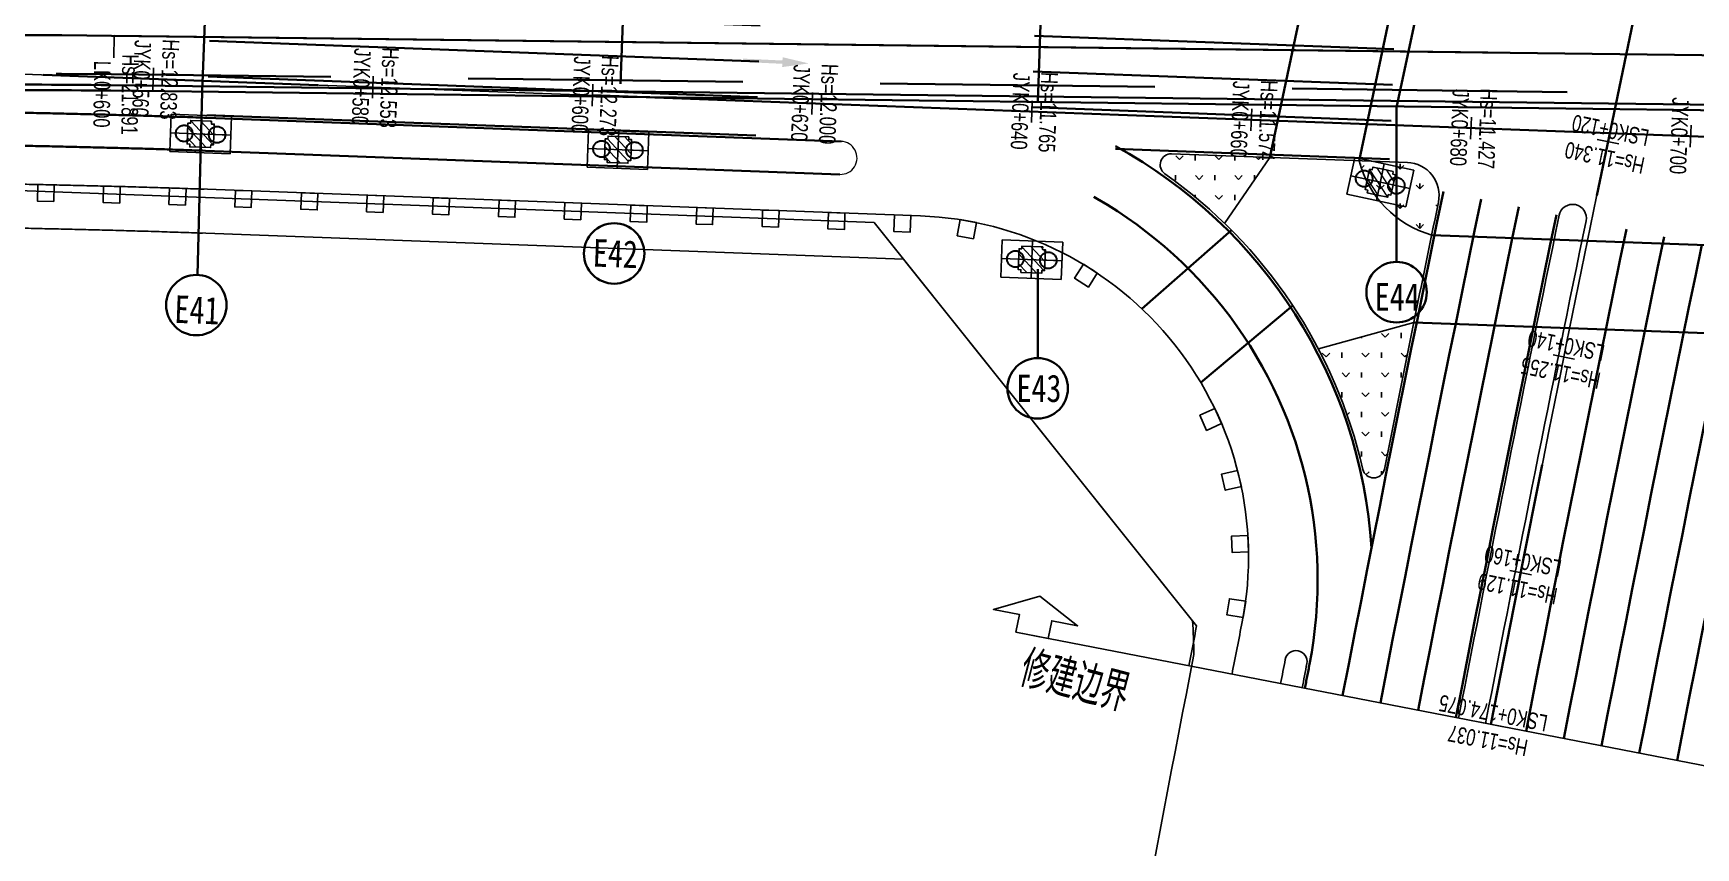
# Model space of a CAD drawing. Extents: x 0 to 558779, y 0 to 2762081.
# Drawn here: x 520459.3 to 520610.6, y 2757525.3 to 2757599.4 of the extents above; entities that cross this region are included whole.
import ezdxf
from ezdxf.enums import TextEntityAlignment as Align

# ---------------------------------------------------------------- set-up
doc = ezdxf.new("R2010")
doc.units = 0
doc.header["$LTSCALE"] = 20
for name, pattern in [('ACAD_ISO03W100', [30, 12, -18]), ('CENTER', [2, 1.25, -0.25, 0.25, -0.25]), ('DASHED', [19.05, 12.7, -6.35]), ('HIDDEN', [0.375, 0.25, -0.125])]:
    doc.linetypes.add(name, pattern=pattern)
for name, color, linetype in [('0JT-地面箭头', 255, 'Continuous'), ('B-标线', 8, 'Continuous'), ('B-标线 地面', 46, 'Continuous'), ('DL-中心线', 10, 'Continuous'), ('DL-人行道边线', 1, 'Continuous'), ('DL-树池', 110, 'Continuous'), ('DL-非机动车道边线', 6, 'Continuous'), ('FD-斑马线', 243, 'Continuous'), ('L-主桥边线', 240, 'Continuous'), ('L-脊线', 222, 'Continuous'), ('L-辅路绿化带', 3, 'Continuous'), ('QL-主线桥墩', 191, 'Continuous'), ('RD-红线', 230, 'Continuous'), ('XW_JY-江城大道右辅路', 7, 'Continuous'), ('XW_L', 7, 'Continuous'), ('XW_洛沙大道', 7, 'Continuous'), ('主线墩中心线', 6, 'Continuous'), ('主线墩号', 1, 'Continuous'), ('分界线', 11, 'Continuous'), ('桩号-JY-江城大道右辅路', 7, 'Continuous'), ('桩号-L', 7, 'Continuous'), ('桩号-洛沙大道', 7, 'Continuous'), ('点划线', 6, 'CENTER'), ('粗实线', 1, 'Continuous'), ('设计高-JY-江城大道右辅路', 7, 'Continuous'), ('设计高-L', 7, 'Continuous'), ('设计高-地面高-JY-江城大道右辅路', 7, 'Continuous'), ('设计高-地面高-L', 7, 'Continuous'), ('设计高-地面高-洛沙大道', 7, 'Continuous'), ('设计高-洛沙大道', 7, 'Continuous')]:
    doc.layers.add(name, color=color, linetype=linetype)
for name, color, linetype, lineweight in [('构造粗虚', 2, 'DASHED', 30), ('构造细实', 5, 'Continuous', 15), ('细线', 3, 'Continuous', 18)]:
    doc.layers.add(name, color=color, linetype=linetype, lineweight=lineweight)
doc.styles.get("Standard").update_dxf_attribs({"font": 'fsdb_e.shx', "width": 0.7, "bigfont": 'hzdx.shx'})
doc.styles.add('仿宋', font='simfang_0.ttf', dxfattribs={"width": 0.8})
doc.styles.add('金屿投标', font='fsdb_e.shx', dxfattribs={"width": 0.5, "bigfont": 'hzdx.shx'})

# ---------------------------------------------------------------- blocks, each defined once
blk = doc.blocks.new('shuchi02')
at = {"layer": 'DL-树池', "color": 3}
blk.add_lwpolyline([(-0.75, 0), (0.75, 0), (0.75, -1.5), (-0.75, -1.5)], close=True, dxfattribs=at)
blk = doc.blocks.new('标注墩')
at = {"layer": '主线墩号', "lineweight": 35}
blk.add_circle((0, -28.5), 5.5, dxfattribs=at)
blk = doc.blocks.new('独柱墩20220927')
at = {"layer": '构造细实'}
h = blk.add_hatch(dxfattribs=at)
h.set_pattern_fill('ANSI31', color=4, scale=0.2, style=0)
h.paths.add_polyline_path([(0, 1.2), (-0.95, 1.2), (-0.95, 0.95), (-1.2, 0.95), (-1.2, 0), (0, 0)])
h.paths.add_polyline_path([(0, 0), (1.2, 0), (1.2, 0.95), (0.95, 0.95), (0.95, 1.2), (0, 1.2)])
h.paths.add_polyline_path([(-1.2, 0), (-1.2, -0.95), (-0.95, -0.95), (-0.95, -1.2), (0, -1.2), (0, 0)])
h.paths.add_polyline_path([(0, -1.2), (0.95, -1.2), (0.95, -0.95), (1.2, -0.95), (1.2, 0), (0, 0)])
at = {"layer": '构造粗虚', "ltscale": 5}
for centre in [(0, 1.5), (0, -1.5)]:
    blk.add_circle(centre, 0.75, dxfattribs=at)
at = {"layer": '点划线', "ltscale": 29.527559}
for p, q in [((0, 2.75), (0, -2.75)), ((-1.7, 0), (1.7, 0)), ((0, -0.58), (0, -2.17))]:
    blk.add_line(p, q, dxfattribs=at)
at = {"layer": '粗实线'}
for p, q in [((-1.7, 2.75), (-1.7, -2.75)), ((1.7, 2.75), (-1.7, 2.75)), ((1.7, 2.75), (1.7, -2.75)), ((-1.7, -2.75), (1.7, -2.75))]:
    blk.add_line(p, q, dxfattribs=at)
blk.add_lwpolyline([(1.2, -0.95), (1.2, 0), (1.2, 0.95), (0.95, 0.95), (0.95, 1.2), (-0.95, 1.2), (-0.95, 0.95), (-1.2, 0.95), (-1.2, 0), (-1.2, -0.95), (-0.95, -0.95), (-0.95, -1.2), (0.95, -1.2), (0.95, -0.95)], close=True, dxfattribs=at)
blk = doc.blocks.new('主线桥墩10.09')
at = {"layer": 'L-主桥边线', "lineweight": 35, "ltscale": 2, "flags": 128}
blk.add_lwpolyline([(3416.706, -405.9986, -0.01035674), (3445.4937, -405.7547), (3680.8502, -408.6362)], format="xyb", dxfattribs=at)
at = {"layer": '主线墩中心线', "linetype": 'CENTER', "lineweight": 35}
for p, q in [((3453.8029, -405.8565), (3454.8138, -378.7225)), ((3492.7875, -380.1373), (3491.8119, -406.3218)), ((3529.8209, -406.7872), (3530.7612, -381.5521)), ((3567.7448, -382.6799), (3562.4758, -407.187))]:
    blk.add_line(p, q, dxfattribs=at)
at = {"layer": '主线墩号', "lineweight": 35}
for p, q in [((3453.8029, -405.8565), (3453.3747, -422.51)), ((3562.4758, -407.187), (3562.4758, -421.3313)), ((3529.8209, -421.9999), (3529.8209, -430.0764))]:
    blk.add_line(p, q, dxfattribs=at)
for centre in [(3562.4758, -424.0813), (3453.2723, -425.2581), (3529.8209, -432.8264)]:
    blk.add_circle(centre, 2.75, dxfattribs=at)
at = {"layer": '主线墩号', "lineweight": 35, "xscale": 0.4999999999811969, "yscale": 0.4999999999811969, "zscale": 0.4999999999811969, "rotation": 357.8660175121046}
blk.add_blockref('标注墩', (3491.8119, -406.3218), dxfattribs=at)
at = {"layer": '细线'}
for p, rotation in [((3453.6596, -409.701), 87.86625114163546), ((3491.6333, -411.1158), 87.86625114163546), ((3560.9943, -414.078), 77.86625106761758), ((3529.2868, -421.1247), 87.86625114163546)]:
    blk.add_blockref('独柱墩20220927', p, dxfattribs=dict(at, rotation=rotation))
at = {"layer": '主线墩号', "lineweight": 35, "style": '仿宋', "width": 0.8}
for s, p in [('E42', (3491.4005, -420.5734)), ('E41', (3453.3327, -425.6955))]:
    blk.add_text(s, height=2.5, rotation=357.866018, dxfattribs=at).set_placement(p, align=Align.MIDDLE_CENTER)
for s, p in [('E44', (3562.5365, -424.5069)), ('E43', (3529.9404, -432.826))]:
    blk.add_text(s, height=2.5, dxfattribs=at).set_placement(p, align=Align.MIDDLE_CENTER)

msp = doc.modelspace()

# ---------------------------------------------------------------- hatches: boundary and pattern name
at = {"layer": '0JT-地面箭头', "linetype": 'ACAD_ISO03W100'}
msp.add_hatch(color=256, dxfattribs=at).paths.add_polyline_path([(520529.848, 2757596.62), (520527.472, 2757597.183), (520527.458, 2757596.884), (520523.862, 2757597.055), (520523.847, 2757596.755), (520527.443, 2757596.584), (520527.429, 2757596.284)])
at = {"layer": 'L-辅路绿化带'}
h = msp.add_hatch(dxfattribs=at)
h.set_pattern_fill('GRASS', color=256, scale=0.1, style=0)
h.set_pattern_definition([(90, (121.8108, 2.6609), (-1.79605, 1.79605), [0.47625, -3.11585]), (45, (121.8108, 2.661), (-1.7960512242, 1.7960512242), [0.47625, -2.06375]), (135, (121.8108, 2.661), (-1.7960512242, -1.7960512242), [0.47625, -2.06375])])
edge = h.paths.add_edge_path()
edge.add_arc((520562.828, 2757587.404), 1, 87.86625, 234.77875, ccw=False)
edge.add_line((520562.865, 2757588.404), (520571.81, 2757588.07))
edge.add_line((520571.81, 2757588.07), (520567.636, 2757582.125))
edge.add_arc((520536.154, 2757549.621), 45.25, 45.91533, 54.77875)
h = msp.add_hatch(dxfattribs=at)
h.set_pattern_fill('GRASS', color=256, scale=0.1, style=0)
edge = h.paths.add_edge_path()
edge.add_arc((520589.13, 2757590.157), 9.51, 194.55021, 254.13122)
edge.add_line((520586.529, 2757581.009), (520587.144, 2757584.002))
edge.add_arc((520584.205, 2757584.607), 3, 348.36993, 447.86625)
edge.add_line((520584.317, 2757587.604), (520579.924, 2757587.768))
h = msp.add_hatch(dxfattribs=at)
h.set_pattern_fill('GRASS', color=256, scale=0.1, style=0)
h.set_pattern_definition([(90, (74.0868, -58.3936), (-1.79605, 1.79605), [0.47625, -3.11585]), (45, (74.0868, -58.3936), (-1.7960512242, 1.7960512242), [0.47625, -2.06375]), (135, (74.0868, -58.3936), (-1.7960512242, -1.7960512242), [0.47625, -2.06375])])
edge = h.paths.add_edge_path()
edge.add_arc((520581.238, 2757559.92), 1.006, 184.67067, 348.59711)
edge.add_arc((529049.753, 2755863.371), 8635.776, 168.5812661, 168.6715637, ccw=False)
edge.add_line((520584.908, 2757573.064), (520576.221, 2757570.649))
edge.add_arc((520536.155, 2757549.621), 45.249, 13.04899, 27.69155, ccw=False)

# ---------------------------------------------------------------- linework, layer by layer
at = {"layer": 'B-标线', "lineweight": 35, "ltscale": 5, "flags": 128}
msp.add_lwpolyline([(519867.718, 2757617.806, -0.0225048), (519961.871, 2757610.045, 0.0225048), (520056.023, 2757602.285), (520291.443, 2757593.513, 0.0321223), (520394.091, 2757596.283, -0.0258674), (520466.415, 2757599.14), (520710.921, 2757596.147)], format="xyb", dxfattribs=at)
at = {"layer": 'B-标线', "linetype": 'HIDDEN', "lineweight": 35, "ltscale": 5, "flags": 128}
msp.add_lwpolyline([(520086.697, 2757597.639), (520291.313, 2757590.016, 0.0321223), (520394.41, 2757592.798, -0.0258674), (520466.372, 2757595.641), (520710.878, 2757592.647)], format="xyb", dxfattribs=at)
at = {"layer": 'B-标线 地面', "linetype": 'HIDDEN', "lineweight": 35, "ltscale": 10}
for p, q in [((520475.45, 2757601.918), (520583.074, 2757597.908)), ((520475.329, 2757598.67), (520582.953, 2757594.66)), ((520475.208, 2757595.422), (520582.832, 2757591.412)), ((520475.078, 2757591.925), (520537.644, 2757589.594)), ((520557.753, 2757588.844), (520582.702, 2757587.915))]:
    msp.add_line(p, q, dxfattribs=at)
for centre, radius, start, end in [((520536.154, 2757549.621), 40, 348.99062, 87.86625), ((520536.154, 2757549.621), 45, 3.74417, 61.30341), ((524519.027, 2756774.753), 4014.048, 168.355052, 169.022627), ((524519.027, 2756774.753), 4010.548, 168.355052, 169.022627), ((524519.027, 2756774.753), 4007.048, 168.355052, 169.022627), ((524519.027, 2756774.753), 4003.548, 168.355052, 169.022627), ((524518.782, 2756774.802), 3996.798, 168.355052, 169.022627), ((524518.782, 2756774.802), 3993.298, 168.355052, 169.022627), ((524518.782, 2756774.802), 3989.798, 168.355052, 169.022627), ((524518.782, 2756774.802), 3986.298, 168.355052, 169.022627), ((524518.782, 2756774.802), 3982.798, 168.355052, 169.022627), ((524519.027, 2756774.753), 4017.548, 168.990624, 169.022627)]:
    msp.add_arc(centre, radius, start, end, dxfattribs=at)
at = {"layer": 'DL-中心线', "linetype": 'CENTER', "lineweight": 35, "ltscale": 5, "flags": 128}
for points in [[(520628.78, 2757706.611, 0.01088), (520591.925, 2757536.496)], [(519867.718, 2757617.806, -0.0225048), (519961.871, 2757610.045, 0.0225048), (520056.023, 2757602.285), (520291.443, 2757593.513, 0.0321223), (520394.091, 2757596.283, -0.0258674), (520466.415, 2757599.14), (520710.921, 2757596.147)], [(519911.253, 2757616.543), (519975.963, 2757608.381, 0.0220618), (520046.293, 2757602.647), (520289.467, 2757593.586, 0.0273256), (520365.91, 2757594.916, -0.0273256), (520442.352, 2757596.246), (520701.536, 2757586.59)]]:
    msp.add_lwpolyline(points, format="xyb", dxfattribs=at)
at = {"layer": 'DL-人行道边线', "flags": 128}
msp.add_lwpolyline([(520436.793, 2757582.175, 0.0000772), (520438.785, 2757582.116, -0.0000107), (520440.773, 2757582.057, 0.0001497), (520442.77, 2757581.998, 0.0005248), (520444.796, 2757581.942, 0.0004373), (520446.814, 2757581.89, 0.0003498), (520448.828, 2757581.841, 0.0002624), (520450.839, 2757581.794, 0.0001749), (520452.846, 2757581.75, 0.0000875), (520454.849, 2757581.707), (520456.849, 2757581.664, -0.0000875), (520458.845, 2757581.62, -0.0001749), (520460.838, 2757581.576, -0.0002624), (520462.826, 2757581.53, -0.0003498), (520464.811, 2757581.482, -0.0004373), (520466.792, 2757581.431, -0.0005248), (520468.769, 2757581.376, -0.0006123), (520470.743, 2757581.317, -0.0006998), (520472.713, 2757581.252, -0.0007873), (520474.678, 2757581.182, -0.0007873)], format="xyb", dxfattribs=at)
for points in [[(520474.184, 2757581.201), (520538.472, 2757578.806)], [(520538.472, 2757578.805), (520565.143, 2757545.458)]]:
    msp.add_lwpolyline(points, dxfattribs=at)
at = {"layer": 'DL-人行道边线'}
msp.add_arc((524518.782, 2756774.802), 4028.048, 168.970021, 169.022627, dxfattribs=at)
at = {"layer": 'DL-非机动车道边线'}
msp.add_line((520474.333, 2757585.198), (520540.02, 2757582.751), dxfattribs=at)
msp.add_lwpolyline([(520436.913, 2757586.173, 0.0000772), (520438.903, 2757586.114, -0.0000107), (520440.892, 2757586.055, 0.0001497), (520442.887, 2757585.996, 0.0005248), (520444.903, 2757585.94, 0.0004373), (520446.914, 2757585.888, 0.0003498), (520448.922, 2757585.84, 0.0002624), (520450.929, 2757585.793, 0.0001749), (520452.933, 2757585.749, 0.0000875), (520454.935, 2757585.706), (520456.935, 2757585.663, -0.0000875), (520458.932, 2757585.619, -0.0001749), (520460.928, 2757585.575, -0.0002624), (520462.92, 2757585.529, -0.0003498), (520464.911, 2757585.481, -0.0004373), (520466.899, 2757585.43, -0.0005248), (520468.885, 2757585.374, -0.0006123), (520470.868, 2757585.315, -0.0006998), (520472.849, 2757585.25, -0.0007873), (520474.827, 2757585.18, -0.0007873)], format="xyb", dxfattribs=at)
for centre, radius, start, end in [((520538.866, 2757551.772), 31, 348.95349, 87.86625), ((524518.782, 2756774.802), 4024.048, 168.953492, 169.022627)]:
    msp.add_arc(centre, radius, start, end, dxfattribs=at)
at = {"layer": 'FD-斑马线', "lineweight": 35}
for p, q in [((520586.531, 2757581.009), (520618.448, 2757579.82)), ((520584.908, 2757573.064), (520616.814, 2757571.875))]:
    msp.add_line(p, q, dxfattribs=at)
for points in [[(520571.81, 2757588.07), (520574.706, 2757601.722)], [(520579.924, 2757587.768), (520582.968, 2757602.122)], [(520560.16, 2757574.3), (520568.301, 2757581.467)], [(520565.529, 2757567.585), (520573.886, 2757574.599)]]:
    msp.add_lwpolyline(points, dxfattribs=at)
at = {"layer": 'L-主桥边线', "lineweight": 35, "ltscale": 2, "flags": 128}
for points in [[(520437.551, 2757594.397, -0.0103567), (520466.36, 2757594.641), (520701.729, 2757591.759)], [(520437.566, 2757593.897, -0.0103567), (520466.353, 2757594.141), (520701.71, 2757591.259)]]:
    msp.add_lwpolyline(points, format="xyb", dxfattribs=at)
at = {"layer": 'L-脊线'}
msp.add_arc((520457.845, 2756899.193), 700, 89.298561, 91.672067, dxfattribs=at)
at = {"layer": 'L-辅路绿化带'}
msp.add_line((520562.865, 2757588.404), (520584.317, 2757587.605), dxfattribs=at)
at = {"layer": 'L-辅路绿化带', "lineweight": 35}
for points in [[(520437.107, 2757592.67, 0.0000772), (520439.096, 2757592.611, -0.0000107), (520441.084, 2757592.553, 0.0001497), (520443.077, 2757592.494, 0.0005248), (520445.076, 2757592.438, 0.0004373), (520447.076, 2757592.386, 0.0003498), (520449.075, 2757592.338, 0.0002624), (520451.075, 2757592.292, 0.0001749), (520453.075, 2757592.247, 0.0000875), (520455.075, 2757592.204), (520457.074, 2757592.161, -0.0000875), (520459.074, 2757592.118, -0.0001749), (520461.074, 2757592.074, -0.0002624), (520463.074, 2757592.028, -0.0003498), (520465.073, 2757591.979, -0.0004373), (520467.073, 2757591.927, -0.0005248), (520469.072, 2757591.872, -0.0006123), (520471.071, 2757591.812, -0.0006998), (520473.07, 2757591.746, -0.0007873), (520475.069, 2757591.675)], [(520437.018, 2757589.672, 0.0000772), (520439.007, 2757589.613, -0.0000107), (520440.995, 2757589.554, 0.0001497), (520442.989, 2757589.495, 0.0005248), (520444.996, 2757589.439, 0.0004373), (520447.001, 2757589.387, 0.0003498), (520449.005, 2757589.339, 0.0002624), (520451.008, 2757589.293, 0.0001749), (520453.009, 2757589.248, 0.0000875), (520455.01, 2757589.205), (520457.01, 2757589.162, -0.0000875), (520459.009, 2757589.119, -0.0001749), (520461.006, 2757589.074, -0.0002624), (520463.003, 2757589.028, -0.0003498), (520464.998, 2757588.98, -0.0004373), (520466.993, 2757588.928, -0.0005248), (520468.986, 2757588.873, -0.0006123), (520470.977, 2757588.813, -0.0006998), (520472.968, 2757588.748, -0.0007873), (520474.957, 2757588.677, -0.0007873)]]:
    msp.add_lwpolyline(points, format="xyb", dxfattribs=at)
for points in [[(520475.069, 2757591.675), (520532.798, 2757589.524)], [(520474.957, 2757588.677), (520532.686, 2757586.526)]]:
    msp.add_lwpolyline(points, dxfattribs=at)
at = {"layer": 'L-辅路绿化带'}
for points in [[(520571.81, 2757588.07), (520567.692, 2757582.07)], [(520584.908, 2757573.064), (520576.221, 2757570.649)]]:
    msp.add_lwpolyline(points, dxfattribs=at)
at = {"layer": 'L-辅路绿化带', "lineweight": 0}
msp.add_arc((520532.742, 2757588.025), 1.5, 267.86625, 87.86625, dxfattribs=at)
at = {"layer": 'L-辅路绿化带'}
for centre, radius, start, end in [((520562.828, 2757587.405), 1, 87.86625, 234.77945), ((520589.13, 2757590.157), 9.51, 194.55021, 254.14563), ((520584.205, 2757584.607), 3, 348.36992, 87.86625), ((520536.154, 2757549.621), 45.25, 12.86194, 54.77945), ((524518.782, 2756774.802), 4014.048, 168.369924, 168.723548), ((524518.782, 2756774.802), 4003.048, 168.355052, 169.022627), ((520599.352, 2757582.55), 1.25, 348.35505, 168.35505), ((524518.782, 2756774.802), 4000.548, 168.355052, 169.022627), ((520581.244, 2757559.917), 1, 192.86194, 348.72355), ((524518.782, 2756774.802), 4019.548, 168.99064, 169.022627), ((520574.191, 2757542.221), 1, 348.99064, 168.99064), ((524518.782, 2756774.802), 4017.548, 168.99064, 169.022627)]:
    msp.add_arc(centre, radius, start, end, dxfattribs=at)
at = {"layer": 'RD-红线'}
msp.add_lwpolyline([(520374.356, 2757588.172), (520535.791, 2757582.158), (520564.765, 2757545.931, -0.0153061), (520564.896, 2757542.871, 0.0035931), (520554.266, 2757485.968), (520547.837, 2757433.381, -0.0117725), (520547.212, 2757429.107), (520542.265, 2757400.068), (520519.97, 2757382.68), (520519.025, 2757382.74), (520516.625, 2757382.895), (520325.995, 2757395.153), (520321.197, 2757395.461), (520308.521, 2757412.858), (520309.697, 2757417.52), (520343.242, 2757545.811, 0.0057341), (520349.136, 2757568.261)], format="xyb", close=True, dxfattribs=at)
at = {"layer": 'XW_JY-江城大道右辅路', "color": 4}
msp.add_line((520442.352, 2757596.246), (520701.536, 2757586.59), dxfattribs=at)
msp.add_line((520442.352, 2757596.246), (520701.536, 2757586.59), dxfattribs=at)
at = {"layer": 'XW_L', "color": 4}
msp.add_line((520466.415, 2757599.14), (520710.921, 2757596.147), dxfattribs=at)
msp.add_line((520466.415, 2757599.14), (520710.921, 2757596.147), dxfattribs=at)
at = {"layer": 'XW_L', "color": 2}
msp.add_arc((520457.845, 2756899.193), 700, 89.298561, 95.225607, dxfattribs=at)
msp.add_arc((520457.845, 2756899.193), 700, 89.298561, 95.225607, dxfattribs=at)
at = {"layer": 'XW_洛沙大道', "color": 2}
msp.add_arc((524518.782, 2756774.802), 4000.048, 166.529215, 169.022627, dxfattribs=at)
msp.add_arc((524518.782, 2756774.802), 4000.048, 166.529215, 169.022627, dxfattribs=at)
at = {"layer": '分界线'}
msp.add_line((520632.42, 2757528.641), (520548.703, 2757544.88), dxfattribs=at)
msp.add_lwpolyline([(520548.703, 2757544.88), (520551.648, 2757544.309), (520551.962, 2757545.925), (520554.318, 2757545.468), (520550.866, 2757548.154), (520546.66, 2757546.954), (520549.017, 2757546.497), (520548.703, 2757544.88)], dxfattribs=at)
at = {"layer": '设计高-地面高-JY-江城大道右辅路'}
for p, q in [((520470.234, 2757596.208), (520470.16, 2757594.21)), ((520490.22, 2757595.464), (520490.146, 2757593.465)), ((520510.207, 2757594.719), (520510.132, 2757592.72)), ((520530.193, 2757593.974), (520530.118, 2757591.976)), ((520550.179, 2757593.23), (520550.104, 2757591.231)), ((520570.165, 2757592.485), (520570.09, 2757590.486)), ((520590.151, 2757591.74), (520590.077, 2757589.742)), ((520610.137, 2757590.996), (520610.063, 2757588.997))]:
    msp.add_line(p, q, dxfattribs=at)
at = {"layer": '设计高-地面高-L'}
msp.add_line((520466.655, 2757599.137), (520466.631, 2757597.138), dxfattribs=at)
at = {"layer": '设计高-地面高-洛沙大道'}
for p, q in [((520603.559, 2757589.307), (520601.601, 2757589.714)), ((520599.536, 2757569.721), (520597.576, 2757570.118)), ((520595.61, 2757550.115), (520593.648, 2757550.503)), ((520592.906, 2757536.306), (520590.943, 2757536.687))]:
    msp.add_line(p, q, dxfattribs=at)

# ---------------------------------------------------------------- block references
at = {"layer": 'DL-树池'}
for p, rotation in [((520460.444, 2757585.586), 358.7196065259473), ((520466.442, 2757585.442), 358.4923939339498), ((520472.439, 2757585.264), 358.0815176875311), ((520478.435, 2757585.045), 357.8662511207842), ((520484.431, 2757584.822), 357.8662511207842), ((520490.427, 2757584.598), 357.8662511207842), ((520496.423, 2757584.375), 357.8662511207842), ((520502.419, 2757584.152), 357.8662511207842), ((520508.414, 2757583.928), 357.8662511207842), ((520514.41, 2757583.705), 357.8662511207842), ((520520.406, 2757583.481), 357.8662511207842), ((520526.402, 2757583.258), 357.8662511207842), ((520532.398, 2757583.035), 357.8662511207842), ((520538.394, 2757582.811), 357.8662511207842), ((520544.363, 2757582.281), 349.7847150062268), ((520555.474, 2757577.948), 327.6057035605459), ((520567.111, 2757564.547), 294.3371863920248), ((520569.041, 2757558.876), 283.2476806691843), ((520569.844, 2757552.94), 272.1581749463439), ((520569.49, 2757546.959), 261.0686692235034)]:
    msp.add_blockref('shuchi02', p, dxfattribs=dict(at, rotation=rotation))
at = {"layer": 'QL-主线桥墩'}
msp.add_blockref('主线桥墩10.09', (517020.86, 2757999.896), dxfattribs=at)

# ---------------------------------------------------------------- texts
at = {"layer": '分界线', "style": '金屿投标', "width": 0.75}
msp.add_text('修建边界', height=3.5, rotation=345.30178, dxfattribs=at).set_placement((520549.278, 2757541.72), align=Align.MIDDLE_LEFT)
at = {"layer": '桩号-JY-江城大道右辅路', "width": 0.75}
for s, p in [('JYK0+560', (520469.897, 2757595.22)), ('JYK0+580', (520489.883, 2757594.475)), ('JYK0+600', (520509.87, 2757593.731)), ('JYK0+620', (520529.856, 2757592.986)), ('JYK0+640', (520549.842, 2757592.242)), ('JYK0+660', (520569.828, 2757591.497)), ('JYK0+680', (520589.814, 2757590.752)), ('JYK0+700', (520609.8, 2757590.008))]:
    msp.add_text(s, height=1.5, rotation=267.86625, dxfattribs=at).set_placement(p, align=Align.TOP_CENTER)
at = {"layer": '桩号-L', "width": 0.75}
msp.add_text('LK0+600', height=1.5, rotation=269.29856, dxfattribs=at).set_placement((520466.29, 2757593.81), align=Align.TOP_CENTER)
at = {"layer": '桩号-洛沙大道', "width": 0.75}
for s, rotation, p in [('LSK0+120', 168.24807, (520602.641, 2757589.804)), ('LSK0+140', 168.53454, (520598.615, 2757570.214)), ('LSK0+160', 168.82102, (520594.687, 2757550.603)), ('LSK0+174.075', 169.02263, (520591.982, 2757536.791))]:
    msp.add_text(s, height=1.5, rotation=rotation, dxfattribs=at).set_placement(p, align=Align.TOP_CENTER)
at = {"layer": '设计高-JY-江城大道右辅路', "width": 0.75}
for s, p in [('Hs=12.833', (520470.497, 2757595.198)), ('Hs=12.553', (520490.483, 2757594.453)), ('Hs=12.273', (520510.469, 2757593.708)), ('Hs=12.000', (520530.455, 2757592.964)), ('Hs=11.765', (520550.441, 2757592.219)), ('Hs=11.574', (520570.427, 2757591.475)), ('Hs=11.427', (520590.414, 2757590.73))]:
    msp.add_text(s, height=1.5, rotation=267.86625, dxfattribs=at).set_placement(p, align=Align.BOTTOM_CENTER)
at = {"layer": '设计高-L', "width": 0.75}
msp.add_text('Hs=21.891', height=1.5, rotation=269.29856, dxfattribs=at).set_placement((520466.89, 2757593.803), align=Align.BOTTOM_CENTER)
at = {"layer": '设计高-洛沙大道', "width": 0.75}
for s, rotation, p in [('Hs=11.340', 168.24807, (520602.519, 2757589.217)), ('Hs=11.255', 168.53454, (520598.496, 2757569.626)), ('Hs=11.129', 168.82102, (520594.571, 2757550.015)), ('Hs=11.037', 169.02263, (520591.868, 2757536.202))]:
    msp.add_text(s, height=1.5, rotation=rotation, dxfattribs=at).set_placement(p, align=Align.BOTTOM_CENTER)

doc.saveas('drawing.dxf')
